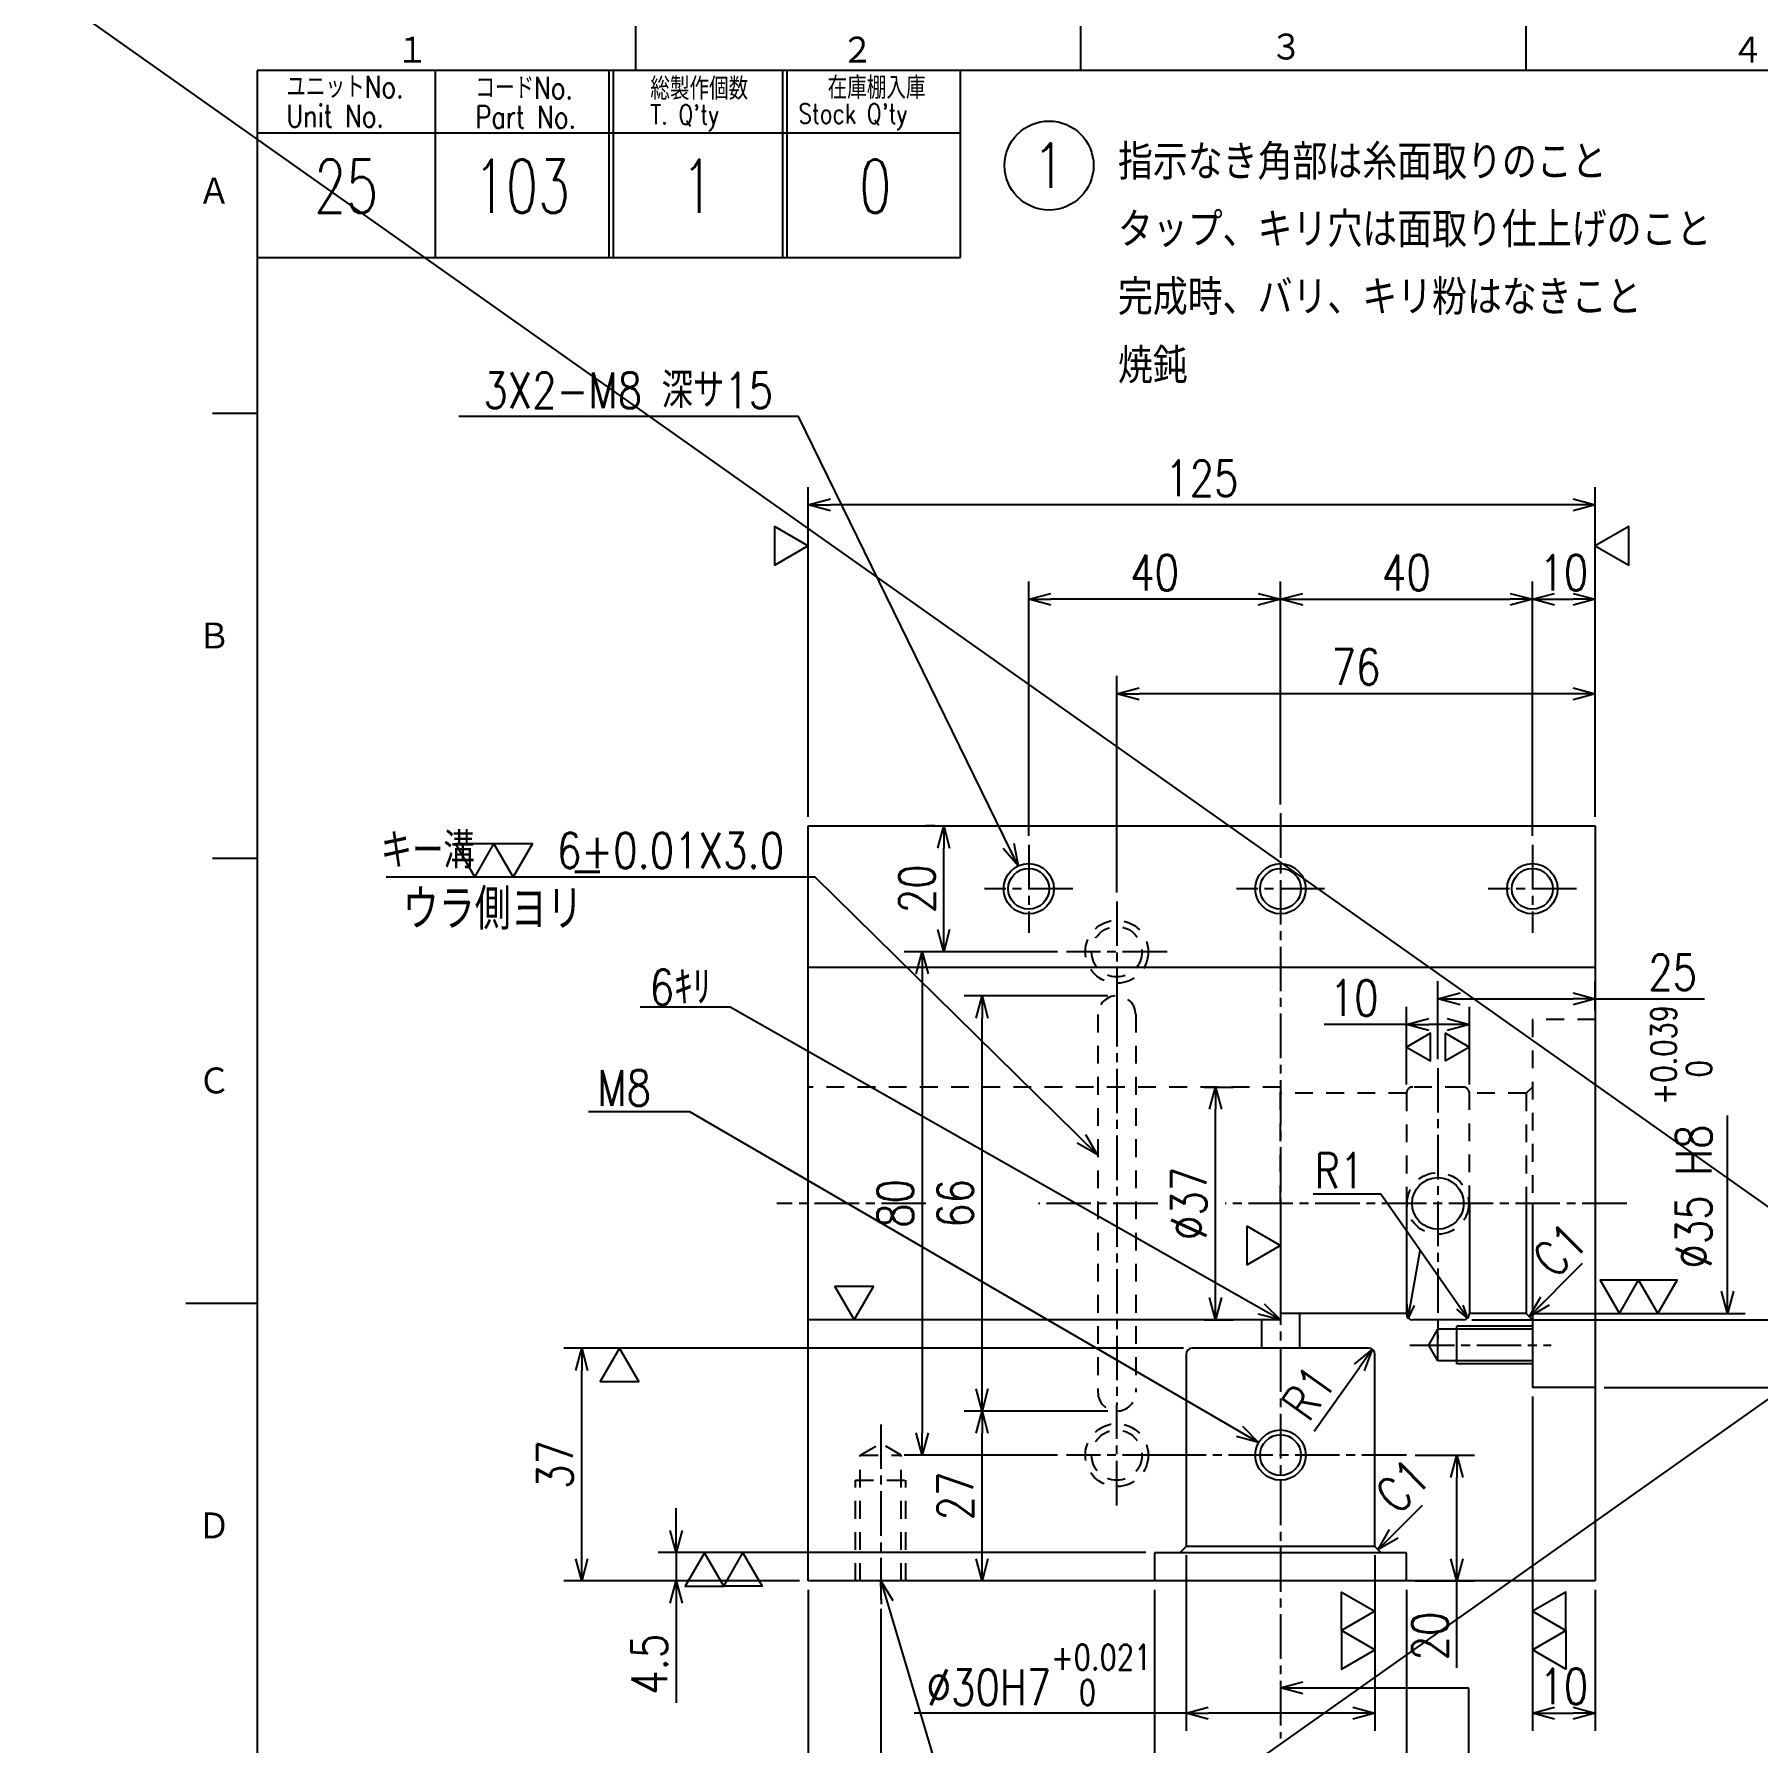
# Model space of a CAD drawing. Extents: x 0 to 1442, y 0 to 840.
# Drawn here: x 0 to 273.7, y 140.2 to 411.6 of the extents above; entities that cross this region are included whole.
import ezdxf
from ezdxf.enums import TextEntityAlignment as Align

# ---------------------------------------------------------------- set-up
doc = ezdxf.new("R2010")
doc.units = 0
doc.header["$LTSCALE"] = 1.4142
doc.linetypes.add('GEN7A', pattern=[7.5, 5, -0.75, 1, -0.75])
doc.linetypes.add('HIDDEN2', pattern=[3.5, 2, -1.5])
doc.layers.get('0').update_dxf_attribs({"linetype": 'CONTINUOUS'})
doc.layers.get('DEFPOINTS').update_dxf_attribs({"linetype": 'CONTINUOUS'})
for name, color, linetype in [('2', 5, 'CONTINUOUS'), ('4', 3, 'CONTINUOUS'), ('5', 3, 'CONTINUOUS'), ('6', 52, 'CONTINUOUS'), ('7A', 4, 'GEN7A'), ('8', 1, 'CONTINUOUS'), ('9', 3, 'HIDDEN2'), ('RAHM2', 1, 'CONTINUOUS')]:
    doc.layers.add(name, color=color, linetype=linetype)
doc.styles.add('DIMENSION', font='monotxt.shx', dxfattribs={"bigfont": 'bigfont.shx'})
doc.styles.get("Standard").update_dxf_attribs({"font": 'romans.shx', "width": 0.8, "bigfont": 'extfont.shx'})
doc.dimstyles.new('GEN-ISO', dxfattribs={"dimscale": 1.41421, "dimtxt": 4, "dimasz": 2.5, "dimexe": 2, "dimexo": 1, "dimgap": 1, "dimtad": 3, "dimdec": 3, "dimrnd": 0.001, "dimdsep": 46, "dimtxsty": 'Standard', "dimblk": 'OPEN30', "dimcen": 0, "dimclrt": 52, "dimadec": 0, "dimazin": 0, "dimtp": 0.1, "dimtm": 0.1, "dimtfac": 0.6, "dimtdec": 3, "dimtmove": 0, "dimatfit": 3, "dimldrblk": 'OPEN30', "dimfxl": 1, "dimarcsym": 0})
doc.dimstyles.new('GEN-ISO$4', dxfattribs={"dimscale": 1.41421, "dimtxt": 4, "dimasz": 2.5, "dimexe": 2, "dimexo": 1, "dimgap": 1, "dimtad": 3, "dimdec": 3, "dimrnd": 0.001, "dimdsep": 46, "dimtxsty": 'Standard', "dimblk": 'OPEN30', "dimcen": 0, "dimclrt": 52, "dimadec": 0, "dimazin": 0, "dimtp": 0.1, "dimtm": 0.1, "dimtfac": 0.6, "dimtdec": 3, "dimtmove": 0, "dimatfit": 3, "dimldrblk": 'OPEN30', "dimfxl": 1, "dimarcsym": 0})

# ---------------------------------------------------------------- blocks, each defined once
blk = doc.blocks.new('1A3ﾌﾞﾋﾝ')
at = {"layer": 'RAHM2', "color": 5, "linetype": 'Continuous'}
for p, q in [((67.5, 292), (67.5, 287)), ((117.5, 292), (117.5, 287)), ((167.5, 292), (167.5, 287)), ((410, 287), (25, 287)), ((25, 287), (25, 10)), ((104, 266), (104, 287)), ((25, 266), (64.5, 266)), ((64.5, 266), (104, 266)), ((20, 248.5), (25, 248.5)), ((20, 198.5), (25, 198.5)), ((17, 148.5), (25, 148.5))]:
    blk.add_line(p, q, dxfattribs=at)
at = {"layer": 'RAHM2', "color": 7, "linetype": 'Continuous'}
for p, q in [((45, 287), (45, 266)), ((64.5, 287), (64.5, 266)), ((65, 287), (65, 266)), ((84, 287), (84, 266)), ((84.5, 287), (84.5, 266)), ((25, 280), (64.5, 280)), ((64.5, 280), (104, 280))]:
    blk.add_line(p, q, dxfattribs=at)
at = {"layer": 'RAHM2', "color": 5, "linetype": 'Continuous'}
for s, p in [('１', (40.6, 287.58)), ('２', (90.6, 287.58)), ('４', (190.6, 287.58)), ('Ａ', (18.36, 271.74)), ('Ｂ', (18.36, 221.74)), ('Ｃ', (18.36, 171.74)), ('Ｄ', (18.36, 121.74))]:
    blk.add_text(s, height=3.31, dxfattribs=at).set_placement(p)
blk.add_text('３', height=3.31, dxfattribs=at).set_placement((140.6, 289.58), align=Align.MIDDLE)
at = {"layer": 'RAHM2', "color": 7, "linetype": 'Continuous', "width": 0.8}
for s, height, p in [('ユニットNo.', 2.5, (28.29, 283.92)), ('総製作個数', 2.5, (69.17, 283.72)), ('在庫棚入庫', 2.5, (89.08, 283.82)), ('コードNo.', 2.5, (49.52, 283.81)), ('Unit No.', 2.5, (28.29, 280.64)), ('Part No.', 2.5, (49.52, 280.53)), ("T. Q'ty", 2.2, (69.17, 280.96)), ("Stock Q'ty", 2.2, (85.8, 281.06))]:
    blk.add_text(s, height=height, dxfattribs=at).set_placement(p)
at = {"layer": 'RAHM2', "color": 5, "linetype": 'Continuous', "width": 0.7}
for tag, p in [('HEADER3', (35, 274.01)), ('HEADER4', (54.75, 274)), ('HEADER15', (74.49, 274)), ('HEADER16', (94.43, 274))]:
    blk.add_attdef(tag, text='', height=6, dxfattribs=at).set_placement(p, align=Align.MIDDLE)
at = {"layer": 'RAHM2', "color": 7, "linetype": 'Continuous'}
blk.add_attdef('HEADER5', text='', height=2.5, dxfattribs=at).set_placement((63.69, 267.1), align=Align.BOTTOM_RIGHT)
for tag, height, width, p in [('HEADER1', 5, 0.9, (359.12, 40.15)), ('HEADER7', 5, 0.8, (174.38, 35.8)), ('GEN-TITLE-SCA', 4, 0.85, (261.79, 35.85)), ('HEADER2', 6, 0.9, (358.89, 31.68)), ('HEADER11', 3.2, 0.63, (46.91, 19.38)), ('HEADER9', 3.33, 0.8, (71.4, 19.2)), ('HEADER10', 3.5, 0.8, (92.57, 19.22)), ('HEADER14', 3.31, 0.8, (126.54, 12.82))]:
    blk.add_attdef(tag, text='', height=height, dxfattribs=dict(at, width=width)).set_placement(p, align=Align.MIDDLE)
at = {"layer": 'RAHM2', "color": 7, "linetype": 'Continuous', "width": 0.8}
blk.add_attdef('GEN-TITLE-DAT', text='', height=3.5, dxfattribs=at).set_placement((275.35, 34.1), align=Align.BOTTOM_LEFT)
at = {"layer": 'RAHM2', "color": 5, "linetype": 'Continuous'}
blk.add_attdef('HEADER6', text='', height=5.8, dxfattribs=at).set_placement((207.09, 13.03), align=Align.BOTTOM_RIGHT)
at = {"layer": 'RAHM2', "color": 5, "linetype": 'Continuous', "style": 'DIMENSION', "width": 1.2}
for tag, p in [('HEADER13', (213.56, 11.75)), ('HEADER12', (247.26, 11.72)), ('GEN-TITLE-DWG', (316.79, 11.74))]:
    blk.add_attdef(tag, text='', height=7.02, dxfattribs=at).set_placement(p, align=Align.BOTTOM_LEFT)
blk.add_attdef('HEADER8', text='', height=7.02, dxfattribs=at).set_placement((406.69, 11.71), align=Align.BOTTOM_RIGHT)
blk = doc.blocks.new('_Open30')
at = {"color": 0, "linetype": 'ByBlock', "lineweight": -2}
for p, q in [((-1, 0.268), (0, 0)), ((0, 0), (-1, -0.268)), ((0, 0), (-1, 0))]:
    blk.add_line(p, q, dxfattribs=at)
blk = doc.blocks.new('*D22')
at = {"layer": '5', "color": 0, "lineweight": -2, "transparency": 16777216}
for p, q in [((162.51, 265.85), (138.16, 265.85)), ((140.99, 262.31), (140.99, 189.38)), ((162.51, 185.85), (138.16, 185.85))]:
    blk.add_line(p, q, dxfattribs=at)
at = {"layer": 'DEFPOINTS', "color": 0, "transparency": 16777216}
for p in [(163.92, 265.85), (140.99, 185.85), (163.92, 185.85)]:
    blk.add_point(p, dxfattribs=at)
at = {"layer": '5', "color": 0, "lineweight": -2, "transparency": 16777216, "xscale": 3.535525, "yscale": 3.535525, "zscale": 3.535525}
for p, rotation in [((140.99, 265.85), 90), ((140.99, 185.85), 270)]:
    blk.add_blockref('_Open30', p, dxfattribs=dict(at, rotation=rotation))
at = {"layer": '5', "color": 52, "transparency": 16777216, "insert": (136.74, 225.85), "char_height": 5.657, "attachment_point": 5, "rotation": 90}
blk.add_mtext('80', dxfattribs=at)
blk = doc.blocks.new('*D24')
at = {"layer": '5', "color": 0, "lineweight": -2, "transparency": 16777216}
for p, q in [((122.92, 164.43), (122.92, 127.02)), ((134.42, 161.43), (134.42, 127.02)), ((122.92, 129.85), (103.41, 129.85)), ((130.88, 129.85), (126.46, 129.85))]:
    blk.add_line(p, q, dxfattribs=at)
at = {"layer": 'DEFPOINTS', "color": 0, "transparency": 16777216}
for p in [(122.92, 165.85), (134.42, 162.85), (122.92, 129.85)]:
    blk.add_point(p, dxfattribs=at)
at = {"layer": '5', "color": 0, "lineweight": -2, "transparency": 16777216, "xscale": 3.535525, "yscale": 3.535525, "zscale": 3.535525, "rotation": 180}
blk.add_blockref('_Open30', (122.92, 129.85), dxfattribs=at)
at = {"layer": '5', "color": 0, "lineweight": -2, "transparency": 16777216, "xscale": 3.535525, "yscale": 3.535525, "zscale": 3.535525}
blk.add_blockref('_Open30', (134.42, 129.85), dxfattribs=at)
at = {"layer": '5', "color": 52, "transparency": 16777216, "insert": (111.4, 134.09), "char_height": 5.657, "attachment_point": 5}
blk.add_mtext('11.5', dxfattribs=at)
blk = doc.blocks.new('*D6')
at = {"layer": '5', "color": 0, "lineweight": -2, "transparency": 16777216}
for p, q in [((182.51, 202.85), (84.09, 202.85)), ((86.92, 169.38), (86.92, 199.31)), ((121.51, 165.85), (84.09, 165.85))]:
    blk.add_line(p, q, dxfattribs=at)
at = {"layer": 'DEFPOINTS', "color": 0, "transparency": 16777216}
for p in [(86.92, 202.85), (183.92, 202.85), (122.92, 165.85)]:
    blk.add_point(p, dxfattribs=at)
at = {"layer": '5', "color": 0, "lineweight": -2, "transparency": 16777216, "xscale": 3.535525, "yscale": 3.535525, "zscale": 3.535525}
for p, rotation in [((86.92, 202.85), 90), ((86.92, 165.85), 270)]:
    blk.add_blockref('_Open30', p, dxfattribs=dict(at, rotation=rotation))
at = {"layer": '5', "color": 52, "transparency": 16777216, "insert": (82.68, 184.35), "char_height": 5.657, "attachment_point": 5, "rotation": 90}
blk.add_mtext('37', dxfattribs=at)
blk = doc.blocks.new('*D5')
at = {"layer": '5', "color": 0, "lineweight": -2, "transparency": 16777216}
for p, q in [((101.92, 173.88), (101.92, 177.42)), ((176.51, 170.35), (99.09, 170.35)), ((101.92, 170.35), (101.92, 165.85)), ((121.51, 165.85), (99.09, 165.85)), ((101.92, 162.31), (101.92, 146.47))]:
    blk.add_line(p, q, dxfattribs=at)
at = {"layer": 'DEFPOINTS', "color": 0, "transparency": 16777216}
for p in [(177.92, 170.35), (101.92, 165.85), (122.92, 165.85)]:
    blk.add_point(p, dxfattribs=at)
at = {"layer": '5', "color": 0, "lineweight": -2, "transparency": 16777216, "xscale": 3.535525, "yscale": 3.535525, "zscale": 3.535525}
for p, rotation in [((101.92, 170.35), 270), ((101.92, 165.85), 90)]:
    blk.add_blockref('_Open30', p, dxfattribs=dict(at, rotation=rotation))
at = {"layer": '5', "color": 52, "transparency": 16777216, "insert": (97.68, 152.62), "char_height": 5.657, "attachment_point": 5, "rotation": 90}
blk.add_mtext('4.5', dxfattribs=at)
blk = doc.blocks.new('*D4')
at = {"layer": '5', "color": 0, "lineweight": -2, "transparency": 16777216}
for p, q in [((237.92, 195.18), (237.92, 142.02)), ((247.92, 164.43), (247.92, 142.02)), ((241.46, 144.85), (244.38, 144.85))]:
    blk.add_line(p, q, dxfattribs=at)
at = {"layer": 'DEFPOINTS', "color": 0, "transparency": 16777216}
for p in [(237.92, 196.6), (247.92, 165.85), (247.92, 144.85)]:
    blk.add_point(p, dxfattribs=at)
at = {"layer": '5', "color": 0, "lineweight": -2, "transparency": 16777216, "xscale": 3.535525, "yscale": 3.535525, "zscale": 3.535525, "rotation": 180}
blk.add_blockref('_Open30', (237.92, 144.85), dxfattribs=at)
at = {"layer": '5', "color": 0, "lineweight": -2, "transparency": 16777216, "xscale": 3.535525, "yscale": 3.535525, "zscale": 3.535525}
blk.add_blockref('_Open30', (247.92, 144.85), dxfattribs=at)
at = {"layer": '5', "color": 52, "transparency": 16777216, "insert": (242.92, 149.09), "char_height": 5.657, "attachment_point": 5}
blk.add_mtext('10', dxfattribs=at)
blk = doc.blocks.new('*D8')
at = {"layer": '5', "color": 0, "lineweight": -2, "transparency": 16777216}
for p, q in [((177.92, 164.43), (177.92, 127.02)), ((217.92, 164.43), (217.92, 127.02)), ((214.38, 129.85), (181.46, 129.85))]:
    blk.add_line(p, q, dxfattribs=at)
at = {"layer": 'DEFPOINTS', "color": 0, "transparency": 16777216}
for p in [(177.92, 165.85), (217.92, 165.85), (177.92, 129.85)]:
    blk.add_point(p, dxfattribs=at)
at = {"layer": '5', "color": 0, "lineweight": -2, "transparency": 16777216, "xscale": 3.535525, "yscale": 3.535525, "zscale": 3.535525, "rotation": 180}
blk.add_blockref('_Open30', (177.92, 129.85), dxfattribs=at)
at = {"layer": '5', "color": 0, "lineweight": -2, "transparency": 16777216, "xscale": 3.535525, "yscale": 3.535525, "zscale": 3.535525}
blk.add_blockref('_Open30', (217.92, 129.85), dxfattribs=at)
at = {"layer": '5', "color": 52, "transparency": 16777216, "insert": (197.92, 134.09), "char_height": 5.657, "attachment_point": 5}
blk.add_mtext('%%C40', dxfattribs=at)
blk = doc.blocks.new('*D7')
at = {"layer": '5', "color": 0, "lineweight": -2, "transparency": 16777216}
for p, q in [((182.92, 169.93), (182.92, 142.02)), ((212.92, 169.93), (212.92, 142.02)), ((182.92, 144.85), (139.74, 144.85)), ((209.38, 144.85), (186.46, 144.85))]:
    blk.add_line(p, q, dxfattribs=at)
at = {"layer": 'DEFPOINTS', "color": 0, "transparency": 16777216}
for p in [(182.92, 171.35), (212.92, 171.35), (182.92, 144.85)]:
    blk.add_point(p, dxfattribs=at)
at = {"layer": '5', "color": 0, "lineweight": -2, "transparency": 16777216, "xscale": 3.535525, "yscale": 3.535525, "zscale": 3.535525, "rotation": 180}
blk.add_blockref('_Open30', (182.92, 144.85), dxfattribs=at)
at = {"layer": '5', "color": 0, "lineweight": -2, "transparency": 16777216, "xscale": 3.535525, "yscale": 3.535525, "zscale": 3.535525}
blk.add_blockref('_Open30', (212.92, 144.85), dxfattribs=at)
at = {"layer": '5', "color": 52, "transparency": 16777216, "insert": (159.56, 150.93), "char_height": 5.6568, "attachment_point": 5}
blk.add_mtext('%%C30H7\\H4;\\S+0.021^   0;', dxfattribs=at)
blk = doc.blocks.new('*D21')
at = {"layer": '5', "color": 0, "lineweight": -2, "transparency": 16777216}
blk.add_line((203.26, 189.68), (210.45, 199.78), dxfattribs=at)
at = {"layer": 'DEFPOINTS', "color": 0, "transparency": 16777216}
for p in [(212.5, 202.66), (211.92, 201.85)]:
    blk.add_point(p, dxfattribs=at)
at = {"layer": '5', "color": 0, "lineweight": -2, "transparency": 16777216, "xscale": 3.535525, "yscale": 3.535525, "zscale": 3.535525, "rotation": 54.57584092727492}
blk.add_blockref('_Open30', (212.5, 202.66), dxfattribs=at)
at = {"layer": '5', "color": 52, "transparency": 16777216, "insert": (202.37, 195.75), "char_height": 5.657, "attachment_point": 5, "rotation": 54.5758}
blk.add_mtext('R1', dxfattribs=at)
blk = doc.blocks.new('*D9')
at = {"layer": '5', "color": 0, "lineweight": -2, "transparency": 16777216}
for p, q in [((122.92, 287.26), (122.92, 339.68)), ((247.92, 287.26), (247.92, 339.68)), ((244.38, 336.85), (126.46, 336.85))]:
    blk.add_line(p, q, dxfattribs=at)
at = {"layer": 'DEFPOINTS', "color": 0, "transparency": 16777216}
for p in [(122.92, 336.85), (122.92, 285.85), (247.92, 285.85)]:
    blk.add_point(p, dxfattribs=at)
at = {"layer": '5', "color": 0, "lineweight": -2, "transparency": 16777216, "xscale": 3.535525, "yscale": 3.535525, "zscale": 3.535525, "rotation": 180}
blk.add_blockref('_Open30', (122.92, 336.85), dxfattribs=at)
at = {"layer": '5', "color": 0, "lineweight": -2, "transparency": 16777216, "xscale": 3.535525, "yscale": 3.535525, "zscale": 3.535525}
blk.add_blockref('_Open30', (247.92, 336.85), dxfattribs=at)
at = {"layer": '5', "color": 52, "transparency": 16777216, "insert": (185.42, 341.09), "char_height": 5.657, "attachment_point": 5}
blk.add_mtext('125', dxfattribs=at)
blk = doc.blocks.new('*D26')
at = {"layer": '5', "color": 0, "lineweight": -2, "transparency": 16777216}
for p, q in [((171.92, 275.26), (171.92, 309.68)), ((247.92, 287.26), (247.92, 309.68)), ((244.38, 306.85), (175.46, 306.85))]:
    blk.add_line(p, q, dxfattribs=at)
at = {"layer": 'DEFPOINTS', "color": 0, "transparency": 16777216}
for p in [(171.92, 306.85), (247.92, 285.85), (171.92, 273.85)]:
    blk.add_point(p, dxfattribs=at)
at = {"layer": '5', "color": 0, "lineweight": -2, "transparency": 16777216, "xscale": 3.535525, "yscale": 3.535525, "zscale": 3.535525, "rotation": 180}
blk.add_blockref('_Open30', (171.92, 306.85), dxfattribs=at)
at = {"layer": '5', "color": 0, "lineweight": -2, "transparency": 16777216, "xscale": 3.535525, "yscale": 3.535525, "zscale": 3.535525}
blk.add_blockref('_Open30', (247.92, 306.85), dxfattribs=at)
at = {"layer": '5', "color": 52, "transparency": 16777216, "insert": (209.92, 311.09), "char_height": 5.657, "attachment_point": 5}
blk.add_mtext('76', dxfattribs=at)
blk = doc.blocks.new('*D20')
at = {"layer": '5', "color": 0, "lineweight": -2, "transparency": 16777216}
for p, q in [((217.92, 244.76), (217.92, 257.1)), ((227.92, 244.76), (227.92, 257.1)), ((217.92, 254.27), (204.88, 254.27)), ((224.38, 254.27), (221.46, 254.27))]:
    blk.add_line(p, q, dxfattribs=at)
at = {"layer": 'DEFPOINTS', "color": 0, "transparency": 16777216}
for p in [(217.92, 254.27), (217.92, 243.35), (227.92, 243.35)]:
    blk.add_point(p, dxfattribs=at)
at = {"layer": '5', "color": 0, "lineweight": -2, "transparency": 16777216, "xscale": 3.535525, "yscale": 3.535525, "zscale": 3.535525, "rotation": 180}
blk.add_blockref('_Open30', (217.92, 254.27), dxfattribs=at)
at = {"layer": '5', "color": 0, "lineweight": -2, "transparency": 16777216, "xscale": 3.535525, "yscale": 3.535525, "zscale": 3.535525}
blk.add_blockref('_Open30', (227.92, 254.27), dxfattribs=at)
at = {"layer": '5', "color": 52, "transparency": 16777216, "insert": (209.63, 258.51), "char_height": 5.657, "attachment_point": 5}
blk.add_mtext('10', dxfattribs=at)
blk = doc.blocks.new('*D12')
at = {"layer": '5', "color": 0, "lineweight": -2, "transparency": 16777216}
for p, q in [((222.92, 248.76), (222.92, 261.18)), ((247.92, 256.51), (247.92, 261.18)), ((226.46, 258.35), (244.38, 258.35)), ((247.92, 258.35), (265.29, 258.35))]:
    blk.add_line(p, q, dxfattribs=at)
at = {"layer": 'DEFPOINTS', "color": 0, "transparency": 16777216}
for p in [(222.92, 258.35), (247.92, 255.1), (222.92, 247.35)]:
    blk.add_point(p, dxfattribs=at)
at = {"layer": '5', "color": 0, "lineweight": -2, "transparency": 16777216, "xscale": 3.535525, "yscale": 3.535525, "zscale": 3.535525, "rotation": 180}
blk.add_blockref('_Open30', (222.92, 258.35), dxfattribs=at)
at = {"layer": '5', "color": 0, "lineweight": -2, "transparency": 16777216, "xscale": 3.535525, "yscale": 3.535525, "zscale": 3.535525}
blk.add_blockref('_Open30', (247.92, 258.35), dxfattribs=at)
at = {"layer": '5', "color": 52, "transparency": 16777216, "insert": (260.21, 262.59), "char_height": 5.657, "attachment_point": 5}
blk.add_mtext('25', dxfattribs=at)
blk = doc.blocks.new('*D11')
at = {"layer": '5', "color": 0, "lineweight": -2, "transparency": 16777216}
for p, q in [((197.92, 289.26), (197.92, 324.68)), ((237.92, 284.26), (237.92, 324.68)), ((201.46, 321.85), (234.38, 321.85))]:
    blk.add_line(p, q, dxfattribs=at)
at = {"layer": 'DEFPOINTS', "color": 0, "transparency": 16777216}
for p in [(237.92, 321.85), (197.92, 287.85), (237.92, 282.85)]:
    blk.add_point(p, dxfattribs=at)
at = {"layer": '5', "color": 0, "lineweight": -2, "transparency": 16777216, "xscale": 3.535525, "yscale": 3.535525, "zscale": 3.535525, "rotation": 180}
blk.add_blockref('_Open30', (197.92, 321.85), dxfattribs=at)
at = {"layer": '5', "color": 0, "lineweight": -2, "transparency": 16777216, "xscale": 3.535525, "yscale": 3.535525, "zscale": 3.535525}
blk.add_blockref('_Open30', (237.92, 321.85), dxfattribs=at)
at = {"layer": '5', "color": 52, "transparency": 16777216, "insert": (217.92, 326.09), "char_height": 5.657, "attachment_point": 5}
blk.add_mtext('40', dxfattribs=at)
blk = doc.blocks.new('*D25')
at = {"layer": '5', "color": 0, "lineweight": -2, "transparency": 16777216}
for p, q in [((237.92, 284.26), (237.92, 324.68)), ((247.92, 287.26), (247.92, 324.68)), ((241.46, 321.85), (244.38, 321.85))]:
    blk.add_line(p, q, dxfattribs=at)
at = {"layer": 'DEFPOINTS', "color": 0, "transparency": 16777216}
for p in [(247.92, 321.85), (247.92, 285.85), (237.92, 282.85)]:
    blk.add_point(p, dxfattribs=at)
at = {"layer": '5', "color": 0, "lineweight": -2, "transparency": 16777216, "xscale": 3.535525, "yscale": 3.535525, "zscale": 3.535525, "rotation": 180}
blk.add_blockref('_Open30', (237.92, 321.85), dxfattribs=at)
at = {"layer": '5', "color": 0, "lineweight": -2, "transparency": 16777216, "xscale": 3.535525, "yscale": 3.535525, "zscale": 3.535525}
blk.add_blockref('_Open30', (247.92, 321.85), dxfattribs=at)
at = {"layer": '5', "color": 52, "transparency": 16777216, "insert": (242.92, 326.09), "char_height": 5.657, "attachment_point": 5}
blk.add_mtext('10', dxfattribs=at)
blk = doc.blocks.new('*D10')
at = {"layer": '5', "color": 0, "lineweight": -2, "transparency": 16777216}
for p, q in [((157.92, 284.26), (157.92, 324.68)), ((197.92, 289.26), (197.92, 324.68)), ((194.38, 321.85), (161.46, 321.85))]:
    blk.add_line(p, q, dxfattribs=at)
at = {"layer": 'DEFPOINTS', "color": 0, "transparency": 16777216}
for p in [(157.92, 321.85), (197.92, 287.85), (157.92, 282.85)]:
    blk.add_point(p, dxfattribs=at)
at = {"layer": '5', "color": 0, "lineweight": -2, "transparency": 16777216, "xscale": 3.535525, "yscale": 3.535525, "zscale": 3.535525, "rotation": 180}
blk.add_blockref('_Open30', (157.92, 321.85), dxfattribs=at)
at = {"layer": '5', "color": 0, "lineweight": -2, "transparency": 16777216, "xscale": 3.535525, "yscale": 3.535525, "zscale": 3.535525}
blk.add_blockref('_Open30', (197.92, 321.85), dxfattribs=at)
at = {"layer": '5', "color": 52, "transparency": 16777216, "insert": (177.92, 326.09), "char_height": 5.657, "attachment_point": 5}
blk.add_mtext('40', dxfattribs=at)
blk = doc.blocks.new('*D23')
at = {"layer": '5', "color": 0, "lineweight": -2, "transparency": 16777216}
for p, q in [((143.01, 285.85), (141.59, 285.85)), ((144.42, 269.38), (144.42, 282.31)), ((162.51, 265.85), (141.59, 265.85))]:
    blk.add_line(p, q, dxfattribs=at)
at = {"layer": 'DEFPOINTS', "color": 0, "transparency": 16777216}
for p in [(144.42, 285.85), (144.42, 285.85), (163.92, 265.85)]:
    blk.add_point(p, dxfattribs=at)
at = {"layer": '5', "color": 0, "lineweight": -2, "transparency": 16777216, "xscale": 3.535525, "yscale": 3.535525, "zscale": 3.535525}
for p, rotation in [((144.42, 285.85), 90), ((144.42, 265.85), 270)]:
    blk.add_blockref('_Open30', p, dxfattribs=dict(at, rotation=rotation))
at = {"layer": '5', "color": 52, "transparency": 16777216, "insert": (140.18, 275.85), "char_height": 5.657, "attachment_point": 5, "rotation": 90}
blk.add_mtext('20', dxfattribs=at)
blk = doc.blocks.new('GENBALLOON1')
blk.add_circle((0, 0), 5)
at = {"flags": 1}
blk.add_attdef('GEN_PARENT', text='', height=2.5, dxfattribs=at).set_placement((0, 0), align=Align.MIDDLE)
blk.add_attdef('REF_NO', text='', height=3.5).set_placement((0, 0), align=Align.MIDDLE)
at = {"color": 7, "flags": 1}
for tag, p in [('5GENINF', (6.43, 0.96)), ('6GENINF', (6.43, 0.63)), ('7GENINF', (6.43, 0.3)), ('8GENINF', (6.43, -0.04)), ('9GENINF', (6.43, -0.37)), ('10GENINF', (6.43, -0.7)), ('11GENINF', (6.43, -1)), ('12GENINF', (6.43, -1.34)), ('13GENINF', (6.43, -1.67)), ('14GENINF', (6.43, -2)), ('3GENINF', (6.43, -2.34)), ('4GENINF', (6.43, -2.67)), ('15GENINF', (6.43, -3)), ('16GENINF', (6.43, -3.34)), ('17GENINF', (6.43, -3.7)), ('18GENINF', (6.43, -4.04)), ('20GENINF', (6.43, -4.7)), ('21GENINF', (6.43, -5.04)), ('22GENINF', (6.43, -5.37)), ('19GENINF', (6.43, -4.37))]:
    blk.add_attdef(tag, p, '', height=0.2, dxfattribs=at)
blk = doc.blocks.new('*D30')
at = {"layer": '5', "color": 0, "lineweight": -2, "transparency": 16777216}
for p, q in [((185.77, 244.35), (190.43, 244.35)), ((187.6, 210.88), (187.6, 240.81)), ((185.77, 207.35), (190.43, 207.35))]:
    blk.add_line(p, q, dxfattribs=at)
at = {"layer": 'DEFPOINTS', "color": 0, "transparency": 16777216}
for p in [(184.36, 244.35), (187.6, 244.35), (184.36, 207.35)]:
    blk.add_point(p, dxfattribs=at)
at = {"layer": '5', "color": 0, "lineweight": -2, "transparency": 16777216, "xscale": 3.535525, "yscale": 3.535525, "zscale": 3.535525}
for p, rotation in [((187.6, 244.35), 90), ((187.6, 207.35), 270)]:
    blk.add_blockref('_Open30', p, dxfattribs=dict(at, rotation=rotation))
at = {"layer": '5', "color": 52, "transparency": 16777216, "insert": (183.36, 225.85), "char_height": 5.657, "attachment_point": 5, "rotation": 90}
blk.add_mtext('%%C37', dxfattribs=at)
blk = doc.blocks.new('*D31')
at = {"layer": '5', "color": 0, "lineweight": -2, "transparency": 16777216}
for p, q in [((170.51, 192.85), (147.68, 192.85)), ((150.51, 169.38), (150.51, 189.31)), ((154.64, 165.85), (147.68, 165.85))]:
    blk.add_line(p, q, dxfattribs=at)
at = {"layer": 'DEFPOINTS', "color": 0, "transparency": 16777216}
for p in [(150.51, 192.85), (171.92, 192.85), (156.05, 165.85)]:
    blk.add_point(p, dxfattribs=at)
at = {"layer": '5', "color": 0, "lineweight": -2, "transparency": 16777216, "xscale": 3.535525, "yscale": 3.535525, "zscale": 3.535525}
for p, rotation in [((150.51, 192.85), 90), ((150.51, 165.85), 270)]:
    blk.add_blockref('_Open30', p, dxfattribs=dict(at, rotation=rotation))
at = {"layer": '5', "color": 52, "transparency": 16777216, "insert": (146.27, 179.35), "char_height": 5.657, "attachment_point": 5, "rotation": 90}
blk.add_mtext('27', dxfattribs=at)
blk = doc.blocks.new('*D32')
at = {"layer": '5', "color": 0, "lineweight": -2, "transparency": 16777216}
for p, q in [((170.51, 258.85), (147.68, 258.85)), ((150.51, 196.38), (150.51, 255.31)), ((170.51, 192.85), (147.68, 192.85))]:
    blk.add_line(p, q, dxfattribs=at)
at = {"layer": 'DEFPOINTS', "color": 0, "transparency": 16777216}
for p in [(150.51, 258.85), (171.92, 258.85), (171.92, 192.85)]:
    blk.add_point(p, dxfattribs=at)
at = {"layer": '5', "color": 0, "lineweight": -2, "transparency": 16777216, "xscale": 3.535525, "yscale": 3.535525, "zscale": 3.535525}
for p, rotation in [((150.51, 258.85), 90), ((150.51, 192.85), 270)]:
    blk.add_blockref('_Open30', p, dxfattribs=dict(at, rotation=rotation))
at = {"layer": '5', "color": 52, "transparency": 16777216, "insert": (146.27, 225.85), "char_height": 5.657, "attachment_point": 5, "rotation": 90}
blk.add_mtext('66', dxfattribs=at)
blk = doc.blocks.new('*D33')
at = {"layer": '5', "color": 0, "lineweight": -2, "transparency": 16777216}
for p, q in [((219.33, 185.85), (228.74, 185.85)), ((225.91, 169.38), (225.91, 182.31)), ((219.33, 165.85), (228.74, 165.85)), ((225.91, 152.02), (225.91, 165.85))]:
    blk.add_line(p, q, dxfattribs=at)
at = {"layer": 'DEFPOINTS', "color": 0, "transparency": 16777216}
for p in [(217.92, 185.85), (225.91, 185.85), (217.92, 165.85)]:
    blk.add_point(p, dxfattribs=at)
at = {"layer": '5', "color": 0, "lineweight": -2, "transparency": 16777216, "xscale": 3.535525, "yscale": 3.535525, "zscale": 3.535525}
for p, rotation in [((225.91, 185.85), 90), ((225.91, 165.85), 270)]:
    blk.add_blockref('_Open30', p, dxfattribs=dict(at, rotation=rotation))
at = {"layer": '5', "color": 52, "transparency": 16777216, "insert": (221.66, 157.1), "char_height": 5.657, "attachment_point": 5, "rotation": 90}
blk.add_mtext('20', dxfattribs=at)

msp = doc.modelspace()

# ---------------------------------------------------------------- linework, layer by layer
at = {"layer": '2'}
for p, q in [((122.9195, 165.8474), (122.9195, 285.8474)), ((122.9195, 285.8474), (247.9195, 285.8474)), ((247.9195, 285.8474), (247.9195, 165.8474)), ((247.9195, 263.3474), (122.9195, 263.3474)), ((197.9195, 225.8474), (197.9195, 207.3474)), ((217.9195, 225.8474), (217.9195, 208.3474)), ((227.9195, 225.8474), (227.9195, 208.3474)), ((236.9195, 225.8474), (236.9195, 208.3474)), ((237.9195, 225.8474), (237.9195, 196.5974)), ((217.9195, 208.3474), (197.9195, 208.3474)), ((200.9195, 208.3474), (200.9195, 202.8474)), ((236.9195, 208.3474), (227.9195, 208.3474)), ((237.9195, 207.3474), (236.9195, 208.3474)), ((197.9195, 207.3474), (122.9195, 207.3474)), ((194.9195, 207.3474), (194.9195, 202.8474)), ((226.9195, 207.3474), (218.9195, 207.3474)), ((221.4762, 203.3474), (222.9195, 205.8474)), ((237.9195, 205.8474), (222.9195, 205.8474)), ((222.9195, 200.8474), (222.9195, 205.8474)), ((211.9195, 202.8474), (183.9195, 202.8474)), ((222.9195, 200.8474), (221.4762, 203.3474)), ((182.9195, 201.8474), (182.9195, 171.3474)), ((212.9195, 171.3474), (212.9195, 201.8474)), ((237.9195, 200.8474), (222.9195, 200.8474)), ((247.9195, 196.5974), (237.9195, 196.5974)), ((217.9195, 170.3474), (177.9195, 170.3474)), ((177.9195, 170.3474), (177.9195, 165.8474)), ((182.9195, 171.3474), (181.9195, 170.3474)), ((212.9195, 171.3474), (182.9195, 171.3474)), ((212.9195, 171.3474), (213.9195, 170.3474)), ((217.9195, 165.8474), (217.9195, 170.3474)), ((247.9195, 165.8474), (122.9195, 165.8474))]:
    msp.add_line(p, q, dxfattribs=at)
for centre, radius in [((157.9195, 275.8474), 3.25), ((197.9195, 275.8474), 3.25), ((237.9195, 275.8474), 3.25), ((222.9195, 225.8474), 4.1), ((197.9195, 185.8474), 3.25)]:
    msp.add_circle(centre, radius, dxfattribs=at)
for centre, start, end in [((218.9195, 208.3474), 180, 270), ((226.9195, 208.3474), 270, 360), ((183.9195, 201.8474), 90, 180), ((211.9195, 201.8474), 0, 90)]:
    msp.add_arc(centre, 1, start, end, dxfattribs=at)
msp.add_point((237.9195, 203.3474), dxfattribs=at)
at = {"layer": '4'}
for p, q in [((213.8358, 227.3357), (203.1315, 227.3357)), ((237.9195, 206.3474), (225.9195, 206.3474)), ((225.9195, 200.3474), (225.9195, 206.3474)), ((237.9195, 200.3474), (225.9195, 200.3474))]:
    msp.add_line(p, q, dxfattribs=at)
for centre in [(157.9195, 275.8474), (197.9195, 275.8474), (237.9195, 275.8474), (197.9195, 185.8474)]:
    msp.add_circle(centre, 4, dxfattribs=at)
at = {"layer": '5'}
for p, q in [((121.376, 350.8822), (67.4145, 350.8822)), ((110.5264, 257.0221), (96.188, 257.0221)), ((104.1202, 240.4301), (87.9835, 240.4301)), ((238.3337, 208.3474), (271.7475, 208.3474)), ((228.3337, 207.3474), (286.7475, 207.3474)), ((249.3337, 196.5974), (301.7475, 196.5974))]:
    msp.add_line(p, q, dxfattribs=at)
at = {"layer": '7A'}
for p, q in [((197.9195, 287.8474), (197.9195, 140.8227)), ((157.9195, 282.8474), (157.9195, 268.8474)), ((237.9195, 282.8474), (237.9195, 268.8474)), ((164.9195, 275.8474), (150.9195, 275.8474)), ((171.9195, 273.8474), (171.9195, 257.8474)), ((204.9195, 275.8474), (190.9195, 275.8474)), ((244.9195, 275.8474), (230.9195, 275.8474)), ((179.9195, 265.8474), (163.9195, 265.8474)), ((171.9195, 257.8474), (171.9195, 193.8474)), ((222.9195, 247.3474), (222.9195, 204.3474)), ((141.5911, 225.8474), (117.9195, 225.8474)), ((178.4234, 225.8474), (159.4785, 225.8474)), ((252.9195, 225.8474), (189.1512, 225.8474)), ((218.4762, 203.3474), (240.9195, 203.3474)), ((171.9195, 177.8474), (171.9195, 193.8474)), ((134.4195, 190.7237), (134.4195, 162.8473)), ((179.9195, 185.8474), (163.9195, 185.8474)), ((217.9195, 185.8474), (177.9195, 185.8474))]:
    msp.add_line(p, q, dxfattribs=at)
at = {"layer": '8'}
for p, q in [((0, 0), (593.9682, 420.0204)), ((593.9682, 0), (0, 420.0204))]:
    msp.add_line(p, q, dxfattribs=at)
for points in [[(122.9195, 330.3515), (117.6163, 327.2897), (117.6163, 333.4132), (122.9195, 330.3515)], [(247.9195, 330.3515), (253.2228, 327.2897), (253.2228, 333.4132), (247.9195, 330.3515)], [(69.9302, 277.6982), (72.9919, 283.0014), (66.8684, 283.0014), (69.9302, 277.6982)], [(76.0536, 277.6982), (79.1154, 283.0014), (72.9919, 283.0014), (76.0536, 277.6982)], [(217.9195, 250.7003), (221.7228, 248.5046), (221.7228, 252.8961)], [(227.9195, 250.7003), (224.1163, 248.5046), (224.1163, 252.8961)], [(197.9195, 219.1647), (192.6163, 216.103), (192.6163, 222.2265), (197.9195, 219.1647)], [(251.7473, 208.3474), (254.809, 213.6506), (248.6855, 213.6506), (251.7473, 208.3474)], [(257.8708, 208.3474), (260.9325, 213.6506), (254.809, 213.6506), (257.8708, 208.3474)], [(130.1843, 207.3474), (133.2461, 212.6506), (127.1226, 212.6506), (130.1843, 207.3474)], [(92.9195, 202.8474), (89.8578, 197.5441), (95.9813, 197.5441), (92.9195, 202.8474)], [(106.4195, 170.3474), (103.3578, 165.0441), (109.4813, 165.0441), (106.4195, 170.3474)], [(112.543, 170.3474), (115.6048, 165.0441), (109.4813, 165.0441), (112.543, 170.3474)], [(212.9195, 161.0311), (207.6163, 157.9694), (207.6163, 164.0929), (212.9195, 161.0311)], [(237.9195, 161.0311), (243.2228, 157.9694), (243.2228, 164.0929), (237.9195, 161.0311)], [(212.9195, 154.9077), (207.6163, 157.9694), (207.6163, 151.8459), (212.9195, 154.9077)], [(237.9195, 154.9077), (243.2228, 157.9694), (243.2228, 151.8459), (237.9195, 154.9077)]]:
    msp.add_lwpolyline(points, close=True, dxfattribs=at)
at = {"layer": '9'}
for p, q in [((168.9195, 255.8474), (168.9195, 195.8474)), ((174.9195, 255.8474), (174.9195, 195.8474)), ((237.9195, 255.0974), (237.9195, 225.8474)), ((247.9195, 255.0974), (237.9195, 255.0974)), ((197.9195, 244.3474), (122.9195, 244.3474)), ((197.9195, 225.8474), (197.9195, 244.3474)), ((226.9195, 244.3474), (218.9195, 244.3474)), ((237.9195, 244.3474), (236.9195, 243.3474)), ((217.9195, 243.3474), (197.9195, 243.3474)), ((217.9195, 243.3474), (217.9195, 225.8474)), ((227.9195, 225.8474), (227.9195, 243.3474)), ((236.9195, 243.3474), (227.9195, 243.3474)), ((236.9195, 243.3474), (236.9195, 225.8474)), ((131.1695, 185.8473), (134.4195, 187.7237)), ((137.6695, 185.8473), (134.4195, 187.7237)), ((131.1695, 185.8473), (137.6695, 185.8473)), ((131.1695, 165.8473), (131.1695, 185.8473)), ((137.6695, 165.8473), (137.6695, 185.8473)), ((130.4195, 181.8473), (138.4195, 181.8473)), ((130.4195, 165.8473), (130.4195, 181.8473)), ((138.4195, 165.8473), (138.4195, 181.8473))]:
    msp.add_line(p, q, dxfattribs=at)
for centre, radius in [((171.9195, 265.8474), 5), ((171.9195, 265.8474), 4), ((222.9195, 225.8474), 4.9), ((171.9195, 185.8474), 5), ((171.9195, 185.8474), 4)]:
    msp.add_circle(centre, radius, dxfattribs=at)
for centre, radius, start, end in [((171.9195, 255.8474), 3, 0, 180), ((218.9195, 243.3474), 1, 90, 180), ((226.9195, 243.3474), 1, 0, 90), ((171.9195, 195.8474), 3, 180, 0)]:
    msp.add_arc(centre, radius, start, end, dxfattribs=at)

# ---------------------------------------------------------------- block references
at = {"layer": '2'}
ref = msp.add_blockref('1A3ﾌﾞﾋﾝ', (0, 0), dxfattribs=dict(at, xscale=1.41421, yscale=1.41421, zscale=1.41421))
ref.add_attrib('HEADER3', '25', dxfattribs={"layer": 'RAHM2', "color": 5, "linetype": 'Continuous', "height": 8.48526, "width": 0.7}).set_placement((49.5029, 387.5034), align=Align.MIDDLE)
ref.add_attrib('HEADER4', '103', dxfattribs={"layer": 'RAHM2', "color": 5, "linetype": 'Continuous', "height": 8.48526, "width": 0.7}).set_placement((77.4336, 387.4936), align=Align.MIDDLE)
ref.add_attrib('HEADER15', '1', dxfattribs={"layer": 'RAHM2', "color": 5, "linetype": 'Continuous', "height": 8.4853, "width": 0.7}).set_placement((105.3431, 387.4936), align=Align.MIDDLE)
ref.add_attrib('HEADER16', '0', dxfattribs={"layer": 'RAHM2', "color": 5, "linetype": 'Continuous', "height": 8.4853, "width": 0.7}).set_placement((133.5448, 387.4936), align=Align.MIDDLE)
at = {"layer": '5'}
ref = msp.add_blockref('GENBALLOON1', (161.1559, 390.7872), dxfattribs=dict(at, xscale=1.41421, yscale=1.41421, zscale=1.41421))
ref.add_attrib('REF_NO', '1', dxfattribs={"color": 7, "height": 7.071, "width": 0.9}).set_placement((161.1559, 390.7872), align=Align.MIDDLE_CENTER)

# ---------------------------------------------------------------- texts
at = {"color": 52, "linetype": 'ByBlock', "insert": (261.585, 236.4435), "char_height": 5.65684, "attachment_point": 5, "rotation": 90}
msp.add_mtext('%%C35 H8 \\H4;\\S+0.039^   0;', dxfattribs=at)
at = {"layer": '5', "color": 52, "char_height": 5.65684}
for s, insert, attachment_point in [('3X2-M8 深サ15', (71.3037, 355.0545), 4), ('キー溝 \u3000\u30006+0.01X3.0', (119.0712, 281.9322), 6), ('6ｷﾘ', (97.731, 260.1713), 4), ('M8', (89.3971, 244.2101), 4)]:
    msp.add_mtext(s, dxfattribs=dict(at, insert=insert, attachment_point=attachment_point))
at = {"layer": '6'}
for s, height, width, p in [('指示なき角部は糸面取りのこと', 5.6, 0.9, (172.1024, 388.5456)), ('タップ、キリ穴は面取り仕上げのこと', 5.6, 0.9, (172.1024, 377.7936)), ('完成時、バリ、キリ粉はなきこと', 5.6, 0.9, (172.1024, 367.0416)), ('焼鈍', 5.6, 0.9, (172.1024, 356.1621)), ('ウラ側ヨリ', 6.5, 0.8, (58.5057, 269.3534)), ('R1', 5.6, 0.8, (203.3209, 228.2589))]:
    msp.add_text(s, height=height, dxfattribs=dict(at, width=width)).set_placement(p)
at = {"layer": '6', "text_generation_flag": 2, "width": 0.8}
msp.add_text('-', height=6.5, dxfattribs=at).set_placement((90.7145, 275.7641))
at = {"layer": '6', "width": 0.8}
for p in [(241.4948, 213.7178), (216.5249, 176.1995)]:
    msp.add_text('C1', height=5.6, rotation=45, dxfattribs=at).set_placement(p)

# ---------------------------------------------------------------- dimensions: what is measured, and where the dimension line sits
at = {"layer": '5'}
for base, p1, p2, picture, middle in [((122.9195, 336.8474), (247.9195, 285.8474), (122.9195, 285.8474), '*D9', (185.4195, 341.09)), ((157.9195, 321.8474), (197.9195, 287.8474), (157.9195, 282.8474), '*D10', (177.9195, 326.09)), ((237.9195, 321.8474), (197.9195, 287.8474), (237.9195, 282.8474), '*D11', (217.9195, 326.09)), ((247.9195, 321.8474), (237.9195, 282.8474), (247.9195, 285.8474), '*D25', (242.9195, 326.09)), ((171.9195, 306.8474), (247.9195, 285.8474), (171.9195, 273.8474), '*D26', (209.9195, 311.09)), ((247.9195, 144.8474), (237.9195, 196.5974), (247.9195, 165.8474), '*D4', (242.9195, 149.09)), ((122.9195, 129.8474), (134.4195, 162.8473), (122.9195, 165.8474), '*D24', (111.3971, 134.09))]:
    dim = msp.add_linear_dim(base=base, p1=p1, p2=p2, dimstyle='GEN-ISO', dxfattribs=at)
    dim.commit()
    dim.dimension.update_dxf_attribs({"geometry": picture, "text_midpoint": middle})
for base, p1, p2, angle, picture, middle in [((144.4195, 285.8474), (163.9195, 265.8474), (144.4195, 285.8474), 270, '*D23', (140.1769, 275.8474)), ((140.9858, 185.8474), (163.9195, 265.8474), (163.9195, 185.8474), 270, '*D22', (136.7432, 225.8474)), ((150.5116, 258.8474), (171.9195, 192.8474), (171.9195, 258.8474), 90, '*D32', (146.269, 225.8474)), ((86.9195, 202.8474), (122.9195, 165.8474), (183.9195, 202.8474), 270, '*D6', (82.6769, 184.3474)), ((150.5116, 192.8474), (156.0548, 165.8474), (171.9195, 192.8474), 90, '*D31', (146.269, 179.3474)), ((101.9195, 165.8474), (177.9195, 170.3474), (122.9195, 165.8474), 270, '*D5', (97.6769, 152.6211))]:
    dim = msp.add_linear_dim(base=base, p1=p1, p2=p2, angle=angle, dimstyle='GEN-ISO', dxfattribs=at)
    dim.commit()
    dim.dimension.update_dxf_attribs({"geometry": picture, "text_midpoint": middle})
for base, p1, p2, picture, middle in [((222.9195, 258.3474), (247.9195, 255.0974), (222.9195, 247.3474), '*D12', (260.2078, 258.3474)), ((217.9195, 254.2666), (227.9195, 243.3474), (217.9195, 243.3474), '*D20', (209.6296, 254.2666))]:
    dim = msp.add_linear_dim(base=base, p1=p1, p2=p2, dimstyle='GEN-ISO', dxfattribs=at)
    dim.commit()
    dim.dimension.update_dxf_attribs({"geometry": picture, "text_midpoint": middle, "dimtype": 160})
for base, p1, p2, override, picture, middle in [((187.6036, 244.3474), (184.3579, 207.3474), (184.3579, 244.3474), {"dimpost": '%%C<>'}, '*D30', (187.6036, 225.8474)), ((225.9073, 185.8474), (217.9195, 165.8474), (217.9195, 185.8474), {"dimtmove": 1}, '*D33', (230.6344, 157.102))]:
    dim = msp.add_linear_dim(base=base, p1=p1, p2=p2, angle=90, dimstyle='GEN-ISO', override=override, dxfattribs=at)
    dim.commit()
    dim.dimension.update_dxf_attribs({"geometry": picture, "text_midpoint": middle, "dimtype": 160})
dim = msp.add_radius_dim(center=(211.9195, 201.8474), mpoint=(212.4992, 202.6623), dimstyle='GEN-ISO$4', dxfattribs=at)
dim.commit()
dim.dimension.update_dxf_attribs({"geometry": '*D21', "text_midpoint": (205.8322, 193.2893), "dimtype": 164})
for base, p1, p2, text, picture, middle in [((182.9195, 144.8474), (212.9195, 171.3474), (182.9195, 171.3474), '%%C<>H7\\H4;\\S+0.021^   0;', '*D7', (159.5627, 150.9283)), ((177.9195, 129.8474), (217.9195, 165.8474), (177.9195, 165.8474), '%%C<>', '*D8', (197.9195, 134.09))]:
    dim = msp.add_linear_dim(base=base, p1=p1, p2=p2, text=text, dimstyle='GEN-ISO', dxfattribs=at)
    dim.commit()
    dim.dimension.update_dxf_attribs({"geometry": picture, "text_midpoint": middle})

# ---------------------------------------------------------------- leaders
for points in [[(156.2565, 279.4853), (121.376, 350.8822)], [(197.9195, 207.3474), (110.5264, 257.0221)], [(194.4495, 187.837), (104.1202, 240.4301)], [(268.9195, 208.3474), (268.9195, 239.8118)], [(237.4195, 207.8474), (245.9048, 216.3327)], [(213.4195, 170.8474), (220.4906, 177.9184)], [(134.4195, 165.8474), (149.1841, 116.3606)]]:
    msp.add_leader(points, dimstyle='GEN-ISO', dxfattribs=at)
at = {"layer": '5', "annotation_type": 0, "has_hookline": 1, "hookline_direction": 1, "text_width": 63.2058}
msp.add_leader([(168.795, 233.6451), (124.021, 277.6896), (120.4854, 277.6896)], dimstyle='GEN-ISO', dxfattribs=at)
at = {"layer": '5'}
for points, override in [([(227.6266, 207.6403), (213.8358, 227.3357)], {"dimasz": 1.5}), ([(218.2124, 207.6403), (220.1062, 218.3805)], {"dimasz": 1.5}), ([(197.9195, 148.8583), (227.7918, 148.8583), (227.7918, 122.7085)], {"dimgap": 1, "dimtad": 0})]:
    msp.add_leader(points, dimstyle='GEN-ISO', override=override, dxfattribs=at)

doc.saveas('drawing.dxf')
